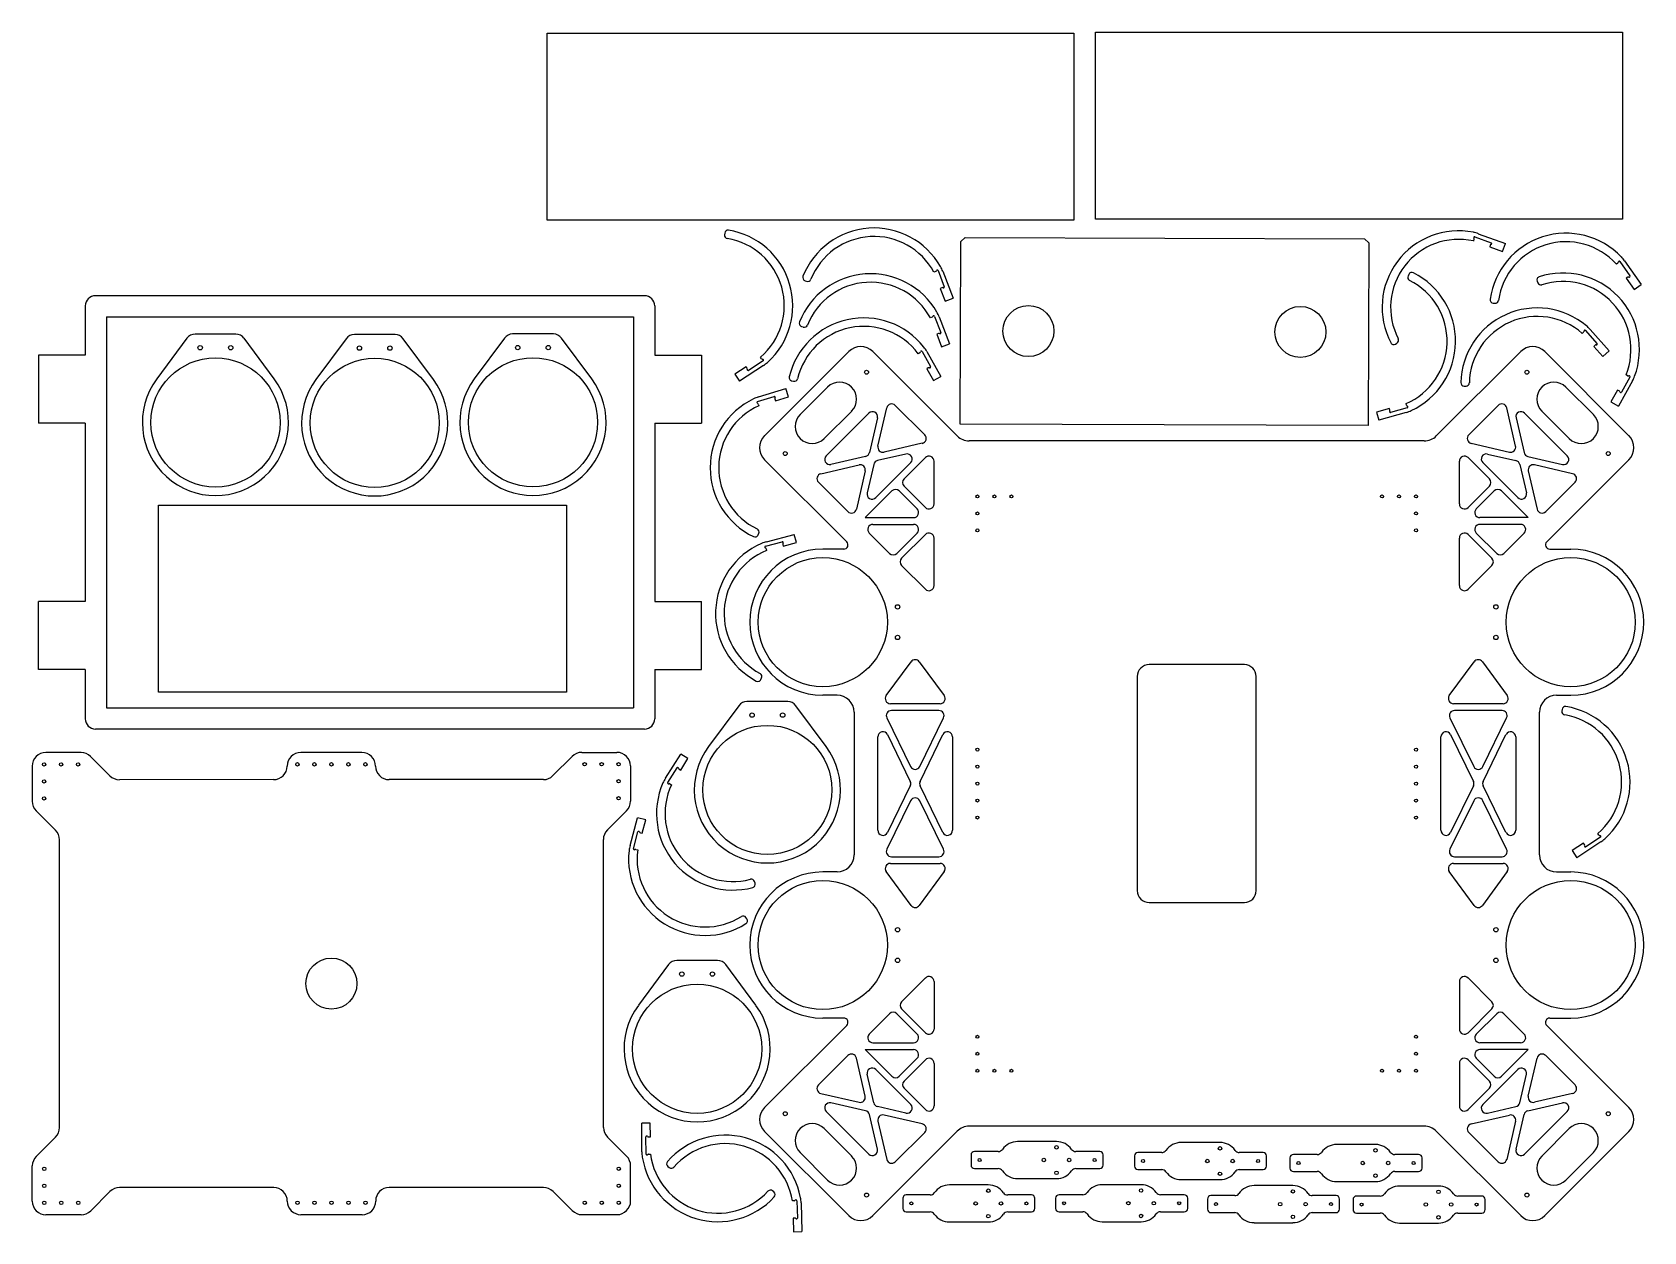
# Model space of a CAD drawing. Header units: inches. Extents: x -23.6 to 23.8, y -23.8 to 11.5.
import ezdxf

# ---------------------------------------------------------------- set-up
doc = ezdxf.new("R2010")
doc.units = ezdxf.units.IN
doc.header["$MEASUREMENT"] = 0

msp = doc.modelspace()

# ---------------------------------------------------------------- linework, layer by layer
at = {"color": 7, "linetype": 'Continuous', "lineweight": 25}
for p, q in [((-8.468, 11.472), (7.032, 11.472)), ((-8.468, 5.972), (-8.468, 11.472)), ((7.032, 11.472), (7.032, 5.972)), ((7.664, 5.997), (7.664, 11.497)), ((7.664, 11.497), (23.164, 11.497)), ((23.164, 11.497), (23.164, 5.997)), ((7.032, 5.972), (-8.468, 5.972)), ((23.164, 5.997), (7.664, 5.997)), ((-3.243, 5.587), (-3.249, 5.537)), ((3.683, -0.039), (3.701, 5.336)), ((3.826, 5.46), (3.701, 5.336)), ((3.826, 5.46), (15.576, 5.421)), ((15.701, 5.296), (15.576, 5.421)), ((15.701, 5.296), (15.683, -0.079)), ((18.798, 5.404), (18.78, 5.354)), ((18.824, 5.476), (19.303, 5.303)), ((18.926, 5.569), (19.721, 5.282)), ((19.278, 5.231), (19.26, 5.183)), ((19.636, 5.047), (19.721, 5.282)), ((19.26, 5.183), (19.636, 5.047)), ((23.093, 4.749), (23.384, 4.331)), ((23.23, 4.766), (23.712, 4.072)), ((2.962, 4.455), (2.912, 4.436)), ((3.033, 4.482), (3.216, 4.006)), ((3.17, 4.465), (3.473, 3.677)), ((16.879, 4.37), (16.858, 4.324)), ((23.03, 4.706), (22.986, 4.675)), ((23.321, 4.287), (23.279, 4.258)), ((-0.88, 4.186), (-0.832, 4.17)), ((3.144, 3.979), (3.096, 3.96)), ((3.096, 3.96), (3.239, 3.587)), ((20.655, 4.171), (20.673, 4.124)), ((23.279, 4.258), (23.507, 3.929)), ((23.507, 3.929), (23.712, 4.072)), ((-22.052, 3.445), (-22.052, 1.995)), ((-5.602, 3.745), (-21.752, 3.745)), ((-5.302, 3.445), (-5.302, 1.995)), ((3.239, 3.587), (3.473, 3.677)), ((19.364, 3.528), (19.414, 3.523)), ((-21.427, 3.12), (-5.927, 3.12)), ((-21.427, 3.12), (-21.427, -8.38)), ((-5.927, 3.12), (-5.927, -8.38)), ((2.859, 3.109), (2.809, 3.09)), ((2.93, 3.137), (3.113, 2.661)), ((3.067, 3.12), (3.37, 2.331)), ((-19.063, 2.494), (-19.951, 1.295)), ((-17.625, 2.615), (-18.822, 2.615)), ((-16.496, 1.295), (-17.383, 2.494)), ((-14.378, 2.48), (-15.266, 1.281)), ((-12.94, 2.602), (-14.137, 2.602)), ((-11.811, 1.281), (-12.699, 2.48)), ((-9.722, 2.497), (-10.61, 1.298)), ((-8.283, 2.619), (-9.481, 2.619)), ((-7.154, 1.298), (-8.042, 2.497)), ((-0.982, 2.84), (-0.935, 2.824)), ((3.042, 2.633), (2.993, 2.615)), ((2.993, 2.615), (3.137, 2.241)), ((22.022, 2.672), (21.982, 2.636)), ((22.079, 2.722), (22.416, 2.339)), ((22.214, 2.754), (22.772, 2.119)), ((-23.427, 1.995), (-23.427, -0.005)), ((-22.052, 1.995), (-23.427, 1.995)), ((-5.302, 1.995), (-3.927, 1.995)), ((-3.927, 1.995), (-3.927, -0.005)), ((-2.157, 1.892), (-2.186, 1.937)), ((-2.069, -0.374), (0.405, 2.101)), ((1.113, 2.101), (3.596, -0.383)), ((2.496, 2.065), (2.449, 2.039)), ((2.562, 2.103), (2.813, 1.659)), ((2.701, 2.106), (3.116, 1.37)), ((3.137, 2.241), (3.37, 2.331)), ((16.489, 2.323), (16.532, 2.348)), ((20.173, 2.101), (17.689, -0.383)), ((23.355, -0.374), (20.88, 2.101)), ((22.359, 2.289), (22.32, 2.255)), ((22.32, 2.255), (22.584, 1.954)), ((22.584, 1.954), (22.772, 2.119)), ((-2.611, 1.655), (-2.945, 1.435)), ((-2.945, 1.435), (-2.808, 1.226)), ((-2.102, 1.691), (-2.808, 1.226)), ((-2.583, 1.612), (-2.611, 1.655)), ((-2.115, 1.829), (-2.541, 1.548)), ((2.747, 1.621), (2.702, 1.596)), ((2.702, 1.596), (2.898, 1.247)), ((-2.251, 0.766), (-1.443, 1.012)), ((-1.37, 0.772), (-1.443, 1.012)), ((-1.264, 1.236), (-1.215, 1.227)), ((-0.216, 1.056), (-1.024, 0.247)), ((2.898, 1.247), (3.116, 1.37)), ((18.514, 1.085), (18.564, 1.086)), ((21.501, 1.056), (22.31, 0.247)), ((23.023, 0.97), (22.828, 0.621)), ((23.069, 0.945), (23.023, 0.97)), ((23.459, 1.236), (23.046, 0.499)), ((23.384, 1.352), (23.135, 0.907)), ((23.318, 1.39), (23.271, 1.416)), ((-2.278, 0.63), (-1.79, 0.779)), ((-2.255, 0.557), (-2.24, 0.506)), ((-1.768, 0.706), (-1.752, 0.656)), ((-1.752, 0.656), (-1.37, 0.772)), ((2.641, -0.347), (1.776, 0.518)), ((16.816, 0.52), (16.801, 0.572)), ((18.645, -0.347), (19.509, 0.518)), ((22.828, 0.621), (23.046, 0.499)), ((-0.317, -0.46), (0.492, 0.349)), ((0.998, 0.29), (-0.258, -0.967)), ((1.25, 0.15), (1.015, -0.871)), ((1.265, -0.678), (1.524, 0.446)), ((16.312, 0.429), (15.927, 0.318)), ((15.927, 0.318), (15.996, 0.078)), ((16.808, 0.312), (15.996, 0.078)), ((16.326, 0.379), (16.312, 0.429)), ((16.837, 0.447), (16.347, 0.306)), ((20.021, -0.678), (19.761, 0.446)), ((20.035, 0.15), (20.271, -0.871)), ((20.287, 0.29), (21.543, -0.967)), ((21.602, -0.46), (20.794, 0.349)), ((-22.052, -0.005), (-23.427, -0.005)), ((-22.052, -0.005), (-22.052, -5.255)), ((-5.302, -0.005), (-5.302, -5.255)), ((-5.302, -0.005), (-3.927, -0.005)), ((15.683, -0.079), (3.683, -0.039)), ((2.089, -0.915), (1.252, -1.108)), ((2.569, -0.599), (1.444, -0.858)), ((17.336, -0.529), (3.95, -0.529)), ((18.717, -0.599), (19.841, -0.858)), ((19.197, -0.915), (20.034, -1.108)), ((-2.069, -1.081), (0.347, -3.498)), ((-0.414, -1.492), (0.71, -1.233)), ((0.902, -0.983), (-0.118, -1.219)), ((0.89, -1.413), (0.63, -2.537)), ((1.14, -1.22), (0.946, -2.057)), ((1.199, -2.197), (2.229, -1.167)), ((2.032, -1.647), (2.66, -1.019)), ((2.916, -2.381), (2.916, -1.125)), ((18.37, -2.381), (18.37, -1.125)), ((19.254, -1.647), (18.626, -1.019)), ((20.087, -2.197), (19.057, -1.167)), ((20.146, -1.22), (20.339, -2.057)), ((20.383, -0.983), (21.404, -1.219)), ((20.396, -1.413), (20.655, -2.537)), ((21.7, -1.492), (20.576, -1.233)), ((23.355, -1.081), (20.938, -3.498)), ((-0.486, -1.745), (0.378, -2.609)), ((2.66, -2.487), (2.032, -1.859)), ((18.626, -2.487), (19.254, -1.859)), ((21.772, -1.745), (20.907, -2.609)), ((1.678, -2), (0.894, -2.784)), ((2.418, -2.528), (1.89, -2)), ((18.867, -2.528), (19.395, -2)), ((19.607, -2), (20.391, -2.784)), ((-19.898, -2.42), (-7.898, -2.42)), ((-19.898, -7.92), (-19.898, -2.42)), ((-7.898, -2.42), (-7.898, -7.92)), ((0.894, -2.784), (2.312, -2.784)), ((20.391, -2.784), (18.973, -2.784)), ((-2.261, -3.293), (-2.241, -3.247)), ((-2.014, -3.493), (-1.197, -3.278)), ((-1.133, -3.519), (-1.197, -3.278)), ((1.009, -3.24), (1.608, -3.839)), ((1.115, -2.984), (2.312, -2.984)), ((2.418, -3.24), (1.82, -3.839)), ((1.961, -3.98), (2.66, -3.282)), ((19.324, -3.98), (18.626, -3.282)), ((18.867, -3.24), (19.466, -3.839)), ((20.17, -2.984), (18.973, -2.984)), ((20.276, -3.24), (19.678, -3.839)), ((-2.046, -3.627), (-1.552, -3.497)), ((-2.026, -3.701), (-2.013, -3.753)), ((-1.533, -3.571), (-1.52, -3.621)), ((-1.52, -3.621), (-1.133, -3.519)), ((0.259, -3.711), (-0.357, -3.711)), ((2.916, -4.785), (2.916, -3.388)), ((18.37, -4.785), (18.37, -3.388)), ((21.026, -3.711), (21.643, -3.711)), ((1.961, -4.192), (2.66, -4.891)), ((19.324, -4.192), (18.626, -4.891)), ((-22.052, -5.255), (-23.427, -5.255)), ((-23.427, -7.255), (-23.427, -5.255)), ((-5.302, -5.255), (-3.927, -5.255)), ((-3.927, -7.255), (-3.927, -5.255)), ((1.509, -8.022), (2.24, -7.026)), ((2.482, -7.026), (3.212, -8.022)), ((18.073, -8.022), (18.804, -7.026)), ((19.046, -7.026), (19.776, -8.022)), ((-22.052, -7.255), (-23.427, -7.255)), ((-22.052, -7.255), (-22.052, -8.705)), ((-5.302, -7.255), (-5.302, -8.705)), ((-5.302, -7.255), (-3.927, -7.255)), ((-2.178, -7.549), (-2.157, -7.503)), ((8.893, -7.461), (8.893, -13.761)), ((12.043, -7.111), (9.243, -7.111)), ((12.393, -13.761), (12.393, -7.461)), ((-7.898, -7.92), (-19.898, -7.92)), ((0.061, -8.011), (-0.357, -8.011)), ((21.225, -8.011), (21.643, -8.011)), ((-21.427, -8.38), (-5.927, -8.38)), ((-2.828, -8.319), (-3.716, -9.518)), ((-1.39, -8.197), (-2.587, -8.197)), ((-0.261, -9.518), (-1.148, -8.319)), ((0.561, -8.511), (0.561, -12.711)), ((3.091, -8.261), (1.63, -8.261)), ((3.06, -8.461), (1.661, -8.461)), ((19.655, -8.261), (18.194, -8.261)), ((19.624, -8.461), (18.225, -8.461)), ((20.725, -12.711), (20.725, -8.511)), ((21.389, -8.43), (21.383, -8.48)), ((-5.602, -9.005), (-21.752, -9.005)), ((1.526, -8.677), (2.226, -10.108)), ((2.496, -10.108), (3.195, -8.677)), ((18.09, -8.677), (18.79, -10.108)), ((19.059, -10.108), (19.759, -8.677)), ((1.261, -11.985), (1.261, -9.237)), ((1.546, -9.171), (2.217, -10.545)), ((2.504, -10.545), (3.176, -9.171)), ((3.461, -9.237), (3.461, -11.985)), ((17.825, -11.985), (17.825, -9.237)), ((18.109, -9.171), (18.781, -10.545)), ((19.068, -10.545), (19.74, -9.171)), ((20.025, -9.237), (20.025, -11.985)), ((-22.179, -9.696), (-23.213, -9.697)), ((-21.33, -10.379), (-21.896, -9.813)), ((-13.913, -9.695), (-15.713, -9.695)), ((-8.296, -10.376), (-7.73, -9.81)), ((-7.447, -9.693), (-6.413, -9.693)), ((-4.988, -10.456), (-4.535, -9.743)), ((-4.538, -10.215), (-4.324, -9.877)), ((-4.324, -9.877), (-4.535, -9.743)), ((-23.613, -10.097), (-23.613, -11.131)), ((-6.013, -10.093), (-6.013, -11.127)), ((-4.92, -10.577), (-4.646, -10.146)), ((-4.582, -10.187), (-4.538, -10.215)), ((-16.513, -10.495), (-21.047, -10.496)), ((-8.578, -10.494), (-13.113, -10.494)), ((-4.855, -10.617), (-4.81, -10.646)), ((2.217, -10.677), (1.546, -12.051)), ((3.176, -12.051), (2.504, -10.677)), ((18.781, -10.677), (18.109, -12.051)), ((19.74, -12.051), (19.068, -10.677)), ((2.226, -11.114), (1.526, -12.545)), ((3.195, -12.545), (2.496, -11.114)), ((18.79, -11.114), (18.09, -12.545)), ((19.759, -12.545), (19.059, -11.114)), ((-23.495, -11.414), (-22.93, -11.979)), ((-6.13, -11.41), (-6.695, -11.976)), ((-6.028, -12.433), (-5.809, -11.617)), ((-5.567, -11.682), (-5.809, -11.617)), ((-5.671, -12.068), (-5.567, -11.682)), ((-22.811, -20.731), (-22.812, -12.262)), ((-6.811, -20.727), (-6.812, -12.259)), ((-5.927, -12.527), (-5.795, -12.035)), ((-5.721, -12.055), (-5.671, -12.068)), ((22.517, -12.188), (22.091, -12.469)), ((22.475, -12.125), (22.445, -12.08)), ((-5.854, -12.547), (-5.802, -12.561)), ((1.661, -12.761), (3.06, -12.761)), ((18.225, -12.761), (19.624, -12.761)), ((22.02, -12.362), (21.686, -12.582)), ((21.686, -12.582), (21.824, -12.791)), ((22.529, -12.326), (21.824, -12.791)), ((22.049, -12.405), (22.02, -12.362)), ((0.061, -13.211), (-0.357, -13.211)), ((2.24, -14.196), (1.509, -13.2)), ((1.63, -12.961), (3.091, -12.961)), ((3.212, -13.2), (2.482, -14.196)), ((18.804, -14.196), (18.073, -13.2)), ((18.194, -12.961), (19.655, -12.961)), ((19.776, -13.2), (19.046, -14.196)), ((21.225, -13.211), (21.643, -13.211)), ((-2.35, -13.541), (-2.365, -13.494)), ((9.243, -14.111), (12.043, -14.111)), ((-2.59, -14.59), (-2.618, -14.549)), ((-4.893, -15.936), (-5.781, -17.135)), ((-3.455, -15.815), (-4.652, -15.815)), ((-2.326, -17.135), (-3.214, -15.936)), ((1.961, -17.03), (2.66, -16.331)), ((2.916, -16.438), (2.916, -17.835)), ((18.37, -16.438), (18.37, -17.835)), ((19.324, -17.03), (18.626, -16.331)), ((0.259, -17.511), (-0.357, -17.511)), ((1.009, -17.982), (1.608, -17.384)), ((2.418, -17.982), (1.82, -17.384)), ((1.961, -17.242), (2.66, -17.941)), ((19.324, -17.242), (18.626, -17.941)), ((18.867, -17.982), (19.466, -17.384)), ((20.276, -17.982), (19.678, -17.384)), ((21.026, -17.511), (21.643, -17.511)), ((-2.069, -20.141), (0.347, -17.725)), ((23.355, -20.141), (20.938, -17.725)), ((1.678, -19.222), (0.894, -18.438)), ((0.894, -18.438), (2.312, -18.438)), ((1.115, -18.238), (2.312, -18.238)), ((20.17, -18.238), (18.973, -18.238)), ((20.391, -18.438), (18.973, -18.438)), ((19.607, -19.222), (20.391, -18.438)), ((-0.486, -19.478), (0.378, -18.613)), ((0.89, -19.809), (0.63, -18.685)), ((2.418, -18.694), (1.89, -19.222)), ((2.66, -18.736), (2.032, -19.363)), ((2.916, -18.842), (2.916, -20.097)), ((18.37, -18.842), (18.37, -20.097)), ((18.626, -18.736), (19.254, -19.363)), ((18.867, -18.694), (19.395, -19.222)), ((20.396, -19.809), (20.655, -18.685)), ((21.772, -19.478), (20.907, -18.613)), ((1.14, -20.002), (0.946, -19.165)), ((1.199, -19.025), (2.229, -20.055)), ((20.087, -19.025), (19.057, -20.055)), ((20.146, -20.002), (20.339, -19.165)), ((-0.414, -19.73), (0.71, -19.989)), ((2.032, -19.576), (2.66, -20.203)), ((19.254, -19.576), (18.626, -20.203)), ((21.7, -19.73), (20.576, -19.989)), ((0.998, -21.512), (-0.258, -20.256)), ((0.902, -20.239), (-0.118, -20.003)), ((1.25, -21.372), (1.015, -20.351)), ((2.089, -20.307), (1.252, -20.114)), ((2.569, -20.623), (1.444, -20.364)), ((18.717, -20.623), (19.841, -20.364)), ((19.197, -20.307), (20.034, -20.114)), ((20.035, -21.372), (20.271, -20.351)), ((20.287, -21.512), (21.543, -20.256)), ((20.383, -20.239), (21.404, -20.003)), ((-5.431, -20.604), (-5.681, -20.604)), ((-5.679, -21.449), (-5.681, -20.604)), ((-5.43, -21.004), (-5.431, -20.604)), ((-2.069, -20.848), (0.405, -23.323)), ((-0.317, -20.762), (0.492, -21.571)), ((1.113, -23.323), (3.596, -20.84)), ((1.265, -20.544), (1.524, -21.668)), ((17.336, -20.693), (3.95, -20.693)), ((20.173, -23.323), (17.689, -20.84)), ((20.021, -20.544), (19.761, -21.668)), ((21.602, -20.762), (20.794, -21.571)), ((23.355, -20.848), (20.88, -23.323)), ((-23.493, -21.579), (-22.928, -21.014)), ((-6.128, -21.576), (-6.693, -21.01)), ((-5.556, -21.514), (-5.558, -21.004)), ((-5.482, -21.004), (-5.43, -21.004)), ((2.641, -20.876), (1.776, -21.74)), ((6.517, -21.143), (5.374, -21.143)), ((11.327, -21.172), (10.183, -21.172)), ((15.9, -21.229), (14.757, -21.229)), ((18.645, -20.876), (19.509, -21.74)), ((-5.48, -21.514), (-5.427, -21.514)), ((-0.216, -22.278), (-1.024, -21.469)), ((4.003, -21.538), (4.003, -21.838)), ((4.805, -21.438), (4.103, -21.438)), ((7.788, -21.438), (7.086, -21.438)), ((7.888, -21.838), (7.888, -21.538)), ((8.813, -21.567), (8.813, -21.867)), ((9.614, -21.467), (8.913, -21.467)), ((12.597, -21.467), (11.895, -21.467)), ((12.697, -21.867), (12.697, -21.567)), ((13.386, -21.625), (13.386, -21.925)), ((14.188, -21.525), (13.486, -21.525)), ((17.171, -21.525), (16.469, -21.525)), ((17.271, -21.925), (17.271, -21.625)), ((21.501, -22.278), (22.31, -21.469)), ((-23.61, -22.897), (-23.61, -21.862)), ((-6.01, -22.893), (-6.01, -21.859)), ((-4.912, -21.876), (-4.873, -21.907)), ((4.103, -21.938), (4.805, -21.938)), ((5.374, -22.233), (6.517, -22.233)), ((7.086, -21.938), (7.788, -21.938)), ((8.913, -21.967), (9.614, -21.967)), ((10.183, -22.263), (11.327, -22.263)), ((11.895, -21.967), (12.597, -21.967)), ((13.486, -22.025), (14.188, -22.025)), ((16.469, -22.025), (17.171, -22.025)), ((-21.327, -22.613), (-21.893, -23.179)), ((-16.51, -22.495), (-21.044, -22.496)), ((-8.576, -22.494), (-13.11, -22.494)), ((-8.293, -22.611), (-7.727, -23.176)), ((-1.794, -22.627), (-1.832, -22.595)), ((2.8, -22.714), (2.098, -22.714)), ((4.512, -22.419), (3.369, -22.419)), ((5.783, -22.714), (5.081, -22.714)), ((7.294, -22.709), (6.592, -22.709)), ((9.006, -22.414), (7.862, -22.414)), ((10.276, -22.709), (9.574, -22.709)), ((11.76, -22.735), (11.058, -22.735)), ((13.472, -22.44), (12.329, -22.44)), ((14.743, -22.735), (14.041, -22.735)), ((14.757, -22.32), (15.9, -22.32)), ((16.042, -22.747), (15.34, -22.747)), ((17.754, -22.452), (16.611, -22.452)), ((19.025, -22.747), (18.323, -22.747)), ((-1.197, -22.887), (-1.251, -22.889)), ((-1.121, -22.885), (-1.105, -23.394)), ((-0.997, -22.946), (-0.971, -23.79)), ((1.998, -22.814), (1.998, -23.114)), ((2.098, -23.214), (2.8, -23.214)), ((5.081, -23.214), (5.783, -23.214)), ((5.883, -23.114), (5.883, -22.814)), ((6.492, -22.809), (6.492, -23.109)), ((6.592, -23.209), (7.294, -23.209)), ((9.574, -23.209), (10.276, -23.209)), ((10.376, -23.109), (10.376, -22.809)), ((10.958, -22.835), (10.958, -23.135)), ((14.843, -23.135), (14.843, -22.835)), ((15.24, -22.847), (15.24, -23.147)), ((19.125, -23.147), (19.125, -22.847)), ((-22.176, -23.296), (-23.21, -23.297)), ((-13.91, -23.295), (-15.71, -23.295)), ((-7.444, -23.293), (-6.41, -23.293)), ((-1.181, -23.397), (-1.233, -23.398)), ((-1.233, -23.398), (-1.221, -23.798)), ((3.369, -23.509), (4.512, -23.509)), ((7.862, -23.504), (9.006, -23.504)), ((11.058, -23.235), (11.76, -23.235)), ((12.329, -23.531), (13.472, -23.531)), ((14.041, -23.235), (14.743, -23.235)), ((15.34, -23.247), (16.042, -23.247)), ((16.611, -23.542), (17.754, -23.542)), ((18.323, -23.247), (19.025, -23.247)), ((-1.221, -23.798), (-0.971, -23.79))]:
    msp.add_line(p, q, dxfattribs=at)
for centre, radius in [((5.692, 2.704), 0.75), ((13.692, 2.678), 0.75), ((-18.223, 0.015), 1.9), ((-18.673, 2.215), 0.0642), ((-17.773, 2.215), 0.0642), ((-13.539, 0.002), 1.9), ((-13.989, 2.202), 0.0642), ((-13.089, 2.202), 0.0643), ((-8.882, 0.019), 1.9), ((-9.332, 2.219), 0.0643), ((-8.432, 2.219), 0.0642), ((0.93, 1.494), 0.058), ((20.355, 1.494), 0.058), ((-1.463, -0.899), 0.058), ((22.748, -0.899), 0.058), ((4.193, -2.161), 0.0445), ((4.693, -2.161), 0.0445), ((5.193, -2.161), 0.0445), ((16.093, -2.161), 0.0445), ((16.593, -2.161), 0.0445), ((17.093, -2.161), 0.0445), ((4.193, -2.661), 0.0445), ((17.093, -2.661), 0.0445), ((4.193, -3.161), 0.0445), ((17.093, -3.161), 0.0445), ((-0.357, -5.861), 1.9), ((21.643, -5.861), 1.9), ((1.843, -5.411), 0.0642), ((19.443, -5.411), 0.0642), ((1.843, -6.311), 0.0642), ((19.443, -6.311), 0.0643), ((-2.438, -8.597), 0.0642), ((-1.538, -8.597), 0.0642), ((-1.988, -10.797), 1.9), ((4.193, -9.611), 0.0445), ((17.093, -9.611), 0.0445), ((-23.263, -10.047), 0.05), ((-22.763, -10.046), 0.05), ((-22.263, -10.046), 0.05), ((-15.813, -10.045), 0.05), ((-15.313, -10.045), 0.05), ((-14.813, -10.045), 0.05), ((-14.313, -10.045), 0.05), ((-13.813, -10.045), 0.05), ((-7.363, -10.043), 0.05), ((-6.863, -10.043), 0.05), ((-6.363, -10.043), 0.05), ((4.193, -10.111), 0.0445), ((17.093, -10.111), 0.0445), ((-23.263, -10.547), 0.05), ((-6.363, -10.543), 0.05), ((4.193, -10.611), 0.0445), ((17.093, -10.611), 0.0445), ((-23.263, -11.047), 0.05), ((-6.363, -11.043), 0.05), ((4.193, -11.111), 0.0445), ((17.093, -11.111), 0.0445), ((4.193, -11.611), 0.0445), ((17.093, -11.611), 0.0445), ((-0.357, -15.361), 1.9), ((21.643, -15.361), 1.9), ((1.843, -14.911), 0.0642), ((19.443, -14.911), 0.0642), ((-14.811, -16.495), 0.75), ((1.843, -15.811), 0.0642), ((19.443, -15.811), 0.0642), ((-4.054, -18.415), 1.9), ((-4.504, -16.215), 0.0643), ((-3.604, -16.215), 0.0643), ((4.193, -18.061), 0.0445), ((17.093, -18.061), 0.0445), ((4.193, -18.561), 0.0445), ((17.093, -18.561), 0.0445), ((4.193, -19.061), 0.0445), ((4.693, -19.061), 0.0445), ((5.193, -19.061), 0.0445), ((16.093, -19.061), 0.0445), ((16.593, -19.061), 0.0445), ((17.093, -19.061), 0.0445), ((-1.463, -20.324), 0.058), ((22.748, -20.324), 0.058), ((6.517, -21.314), 0.0512), ((11.327, -21.343), 0.0512), ((4.253, -21.688), 0.0445), ((6.143, -21.688), 0.0512), ((6.891, -21.688), 0.0512), ((7.638, -21.688), 0.0445), ((9.063, -21.717), 0.0445), ((10.953, -21.717), 0.0512), ((11.701, -21.717), 0.0512), ((12.447, -21.717), 0.0445), ((13.636, -21.775), 0.0445), ((15.526, -21.775), 0.0512), ((15.9, -21.401), 0.0512), ((16.274, -21.775), 0.0512), ((17.021, -21.775), 0.0445), ((-23.26, -21.947), 0.05), ((-6.36, -21.943), 0.05), ((6.517, -22.062), 0.0512), ((11.327, -22.091), 0.0512), ((15.9, -22.149), 0.0512), ((-23.26, -22.447), 0.05), ((-6.36, -22.443), 0.05), ((0.93, -22.717), 0.058), ((4.512, -22.59), 0.0512), ((9.006, -22.585), 0.0512), ((13.472, -22.611), 0.0512), ((17.754, -22.623), 0.0512), ((20.355, -22.717), 0.058), ((-23.26, -22.947), 0.05), ((-22.76, -22.946), 0.05), ((-22.26, -22.946), 0.05), ((-15.81, -22.945), 0.05), ((-15.31, -22.945), 0.05), ((-14.81, -22.945), 0.05), ((-14.31, -22.945), 0.05), ((-13.81, -22.945), 0.05), ((-7.36, -22.943), 0.05), ((-6.86, -22.943), 0.05), ((-6.36, -22.943), 0.05), ((2.248, -22.964), 0.0445), ((4.138, -22.964), 0.0512), ((4.886, -22.964), 0.0512), ((5.633, -22.964), 0.0445), ((6.742, -22.959), 0.0445), ((8.632, -22.959), 0.0512), ((9.38, -22.959), 0.0512), ((10.126, -22.959), 0.0445), ((11.208, -22.985), 0.0445), ((13.098, -22.985), 0.0512), ((13.846, -22.985), 0.0512), ((14.593, -22.985), 0.0445), ((15.49, -22.997), 0.0445), ((17.38, -22.997), 0.0512), ((18.128, -22.997), 0.0512), ((18.875, -22.997), 0.0445), ((4.512, -23.338), 0.0512), ((9.006, -23.333), 0.0512), ((13.472, -23.359), 0.0512), ((17.754, -23.371), 0.0512)]:
    msp.add_circle(centre, radius, dxfattribs=at)
for centre, radius, start, end in [((1.151, 3.487), 2.25, 29.7383, 158.3379), ((-3.149, 5.525), 0.1, 173.3759, 260.6465), ((-3.143, 5.575), 0.1, 80.71, 173.3759), ((-3.491, 3.453), 2, 310.701, 80.6465), ((-3.491, 3.453), 2.25, 312.1104, 80.71), ((1.151, 3.487), 2, 28.3289, 158.2744), ((18.346, 3.402), 2.25, 78.8883, 207.4879), ((18.346, 3.402), 2, 77.4789, 207.4244), ((18.587, 4.628), 1, 70.1538, 78.8883), ((18.815, 5.453), 0.025, 70.1538, 212.1739), ((18.76, 5.418), 0.04, 340.1538, 32.1739), ((21.503, 3.333), 2.25, 43.5491, 172.1487), ((19.315, 5.218), 0.04, 108.1337, 160.1538), ((19.295, 5.279), 0.025, 288.1337, 70.1538), ((21.503, 3.333), 2, 42.1397, 172.0852), ((23.072, 4.735), 0.025, 34.8146, 176.8347), ((22.409, 4.195), 1, 34.8146, 43.5491), ((1.048, 2.141), 2.25, 29.7383, 158.3379), ((-0.847, 4.28), 0.1, 158.3379, 251.0038), ((2.947, 4.492), 0.04, 291.0038, 343.0239), ((3.009, 4.473), 0.025, 21.0038, 163.0239), ((2.236, 4.107), 1, 21.0038, 29.7383), ((16.95, 4.284), 0.1, 156.0625, 243.3331), ((16.97, 4.33), 0.1, 63.3966, 156.0625), ((16.007, 2.407), 2.25, 294.797, 63.3966), ((20.749, 4.207), 0.1, 108.0769, 200.7428), ((21.416, 2.163), 2.25, 339.4773, 108.0769), ((23.007, 4.739), 0.04, 304.8146, 356.8347), ((23.344, 4.254), 0.04, 72.7944, 124.8146), ((23.363, 4.316), 0.025, 252.7944, 34.8146), ((-0.8, 4.264), 0.1, 251.0038, 338.2744), ((1.048, 2.141), 2, 28.3289, 158.2744), ((3.159, 3.942), 0.04, 58.9836, 111.0038), ((3.192, 3.997), 0.025, 238.9836, 21.0038), ((16.007, 2.407), 2, 293.3877, 63.3331), ((20.766, 4.16), 0.1, 200.7428, 288.0134), ((21.416, 2.163), 2, 338.0679, 108.0134), ((-21.752, 3.445), 0.3, 90, 180), ((-5.602, 3.445), 0.3, 0, 90), ((20.661, 1.135), 2.25, 50.0649, 178.6645), ((19.373, 3.627), 0.1, 172.1487, 264.8146), ((19.423, 3.623), 0.1, 264.8146, 352.0852), ((0.847, 0.842), 2.25, 38.1669, 166.7665), ((-0.95, 2.935), 0.1, 158.3379, 251.0038), ((-0.902, 2.918), 0.1, 251.0038, 338.2744), ((2.845, 3.147), 0.04, 291.0038, 343.0239), ((2.907, 3.128), 0.025, 21.0038, 163.0239), ((2.134, 2.761), 1, 21.0038, 29.7383), ((20.661, 1.135), 2, 48.6556, 178.601), ((21.463, 2.093), 1, 41.3304, 50.0649), ((-18.822, 2.315), 0.3, 90, 143.4802), ((-17.625, 2.315), 0.3, 36.5198, 90), ((-14.137, 2.302), 0.3, 90, 143.4802), ((-12.94, 2.302), 0.3, 36.5198, 90), ((-9.481, 2.319), 0.3, 90, 143.4802), ((-8.283, 2.319), 0.3, 36.5198, 90), ((0.847, 0.842), 2, 36.7575, 166.703), ((3.056, 2.596), 0.04, 58.9836, 111.0038), ((3.09, 2.652), 0.025, 238.9836, 21.0038), ((16.482, 2.434), 0.1, 300.1538, 27.4244), ((21.996, 2.702), 0.04, 311.3304, 3.3506), ((22.061, 2.706), 0.025, 41.3304, 183.3506), ((0.759, 1.747), 0.5, 45, 135), ((2.476, 2.1), 0.04, 299.4324, 351.4525), ((2.541, 2.091), 0.025, 29.4324, 171.4525), ((1.83, 1.615), 1, 29.4324, 38.1669), ((16.439, 2.409), 0.1, 207.4879, 300.1538), ((20.526, 1.747), 0.5, 45, 135), ((22.385, 2.259), 0.04, 79.3103, 131.3304), ((22.398, 2.323), 0.025, 259.3103, 41.3304), ((-2.616, 1.59), 0.04, 341.3558, 33.3759), ((-2.555, 1.569), 0.025, 161.3558, 303.3759), ((-2.123, 1.914), 0.04, 213.3759, 265.396), ((-2.129, 1.849), 0.025, 303.3759, 85.396), ((-2.652, 2.526), 1, 303.3759, 312.1104), ((2.766, 1.586), 0.04, 67.4123, 119.4324), ((2.791, 1.646), 0.025, 247.4123, 29.4324), ((-18.223, 0.015), 2.15, 143.4802, 36.5198), ((-13.539, 0.002), 2.15, 143.4802, 36.5198), ((-8.882, 0.019), 2.15, 143.4802, 36.5198), ((-1.246, 1.334), 0.1, 166.7665, 259.4324), ((-1.197, 1.325), 0.1, 259.4324, 346.703), ((0.138, 0.702), 0.5, 315, 135), ((18.511, 1.185), 0.1, 178.6645, 271.3304), ((18.561, 1.186), 0.1, 271.3304, 358.601), ((21.147, 0.702), 0.5, 45, 225), ((23.337, 1.424), 0.04, 240.7428, 292.7629), ((23.363, 1.364), 0.025, 330.7428, 112.7629), ((22.587, 1.724), 1, 330.7428, 339.4773), ((-1.419, -1.318), 2.25, 115.6517, 244.2514), ((-1.419, -1.318), 2, 114.2424, 244.1878), ((-1.96, -0.191), 1, 106.9172, 115.6517), ((-2.27, 0.606), 0.025, 106.9172, 248.9374), ((-2.294, 0.546), 0.04, 16.9172, 68.9374), ((-1.782, 0.755), 0.025, 324.8971, 106.9172), ((-1.729, 0.717), 0.04, 144.8971, 196.9172), ((1.67, 0.412), 0.15, 45, 167.0054), ((16.854, 0.531), 0.04, 196.0625, 248.0827), ((16.83, 0.471), 0.025, 286.0625, 68.0827), ((19.615, 0.412), 0.15, 12.9946, 135), ((23.049, 0.91), 0.04, 8.7226, 60.7428), ((23.113, 0.92), 0.025, 188.7226, 330.7428), ((-0.671, -0.106), 0.5, 135, 315), ((1.104, 0.184), 0.15, 347.0054, 135), ((16.34, 0.33), 0.025, 144.0424, 286.0625), ((16.287, 0.368), 0.04, 324.0424, 16.0625), ((16.532, 1.272), 1, 286.0625, 294.797), ((20.181, 0.184), 0.15, 45, 192.9946), ((21.956, -0.106), 0.5, 225, 45), ((-1.716, -0.727), 0.5, 135, 225), ((2.535, -0.453), 0.15, 282.9946, 45), ((3.95, -0.029), 0.5, 225, 270), ((17.336, -0.029), 0.5, 270, 315), ((18.751, -0.453), 0.15, 135, 257.0054), ((23.001, -0.727), 0.5, 315, 45), ((0.869, -0.837), 0.15, 282.9946, 347.0054), ((1.411, -0.712), 0.15, 167.0054, 282.9946), ((2.123, -1.061), 0.15, 315, 102.9946), ((19.163, -1.061), 0.15, 77.0054, 225), ((19.875, -0.712), 0.15, 257.0054, 12.9946), ((20.417, -0.837), 0.15, 192.9946, 257.0054), ((-0.152, -1.073), 0.15, 135, 282.9946), ((0.744, -1.379), 0.15, 347.0054, 102.9946), ((1.286, -1.254), 0.15, 102.9946, 167.0054), ((2.766, -1.125), 0.15, 0, 135), ((18.52, -1.125), 0.15, 45, 180), ((20, -1.254), 0.15, 12.9946, 77.0054), ((20.542, -1.379), 0.15, 77.0054, 192.9946), ((21.437, -1.073), 0.15, 257.0054, 45), ((-0.38, -1.639), 0.15, 102.9946, 225), ((2.138, -1.753), 0.15, 135, 225), ((19.148, -1.753), 0.15, 315, 45), ((21.666, -1.639), 0.15, 315, 77.0054), ((1.093, -2.091), 0.15, 167.0054, 315), ((1.784, -2.106), 0.15, 45, 135), ((19.501, -2.106), 0.15, 45, 135), ((20.193, -2.091), 0.15, 225, 12.9946), ((0.484, -2.503), 0.15, 225, 347.0054), ((2.312, -2.634), 0.15, 270, 45), ((2.766, -2.381), 0.15, 225, 0), ((18.52, -2.381), 0.15, 180, 315), ((18.973, -2.634), 0.15, 135, 270), ((20.801, -2.503), 0.15, 192.9946, 315), ((-2.353, -3.254), 0.1, 244.2514, 336.9172), ((-2.333, -3.208), 0.1, 336.9172, 64.1878), ((1.115, -3.134), 0.15, 90, 225), ((2.312, -3.134), 0.15, 315, 90), ((2.766, -3.388), 0.15, 0, 135), ((18.52, -3.388), 0.15, 45, 180), ((18.973, -3.134), 0.15, 90, 225), ((20.17, -3.134), 0.15, 315, 90), ((-1.261, -5.606), 2.25, 113.4734, 242.0731), ((-1.261, -5.606), 2, 112.0641, 242.0095), ((-0.357, -5.861), 2.15, 90, 270), ((-1.759, -4.46), 1, 104.7389, 113.4734), ((-2.039, -3.651), 0.025, 104.7389, 246.7591), ((-2.065, -3.711), 0.04, 14.7389, 66.7591), ((-1.546, -3.522), 0.025, 322.7188, 104.7389), ((-1.494, -3.561), 0.04, 142.7188, 194.7389), ((0.259, -3.586), 0.125, 270, 45), ((21.026, -3.586), 0.125, 135, 270), ((21.643, -5.861), 2.15, 270, 90), ((1.714, -3.733), 0.15, 225, 315), ((2.067, -4.086), 0.15, 135, 225), ((19.218, -4.086), 0.15, 315, 45), ((19.572, -3.733), 0.15, 225, 315), ((2.766, -4.785), 0.15, 225, 0), ((18.52, -4.785), 0.15, 180, 315), ((2.361, -7.115), 0.15, 36.2538, 143.7462), ((18.925, -7.115), 0.15, 36.2538, 143.7462), ((-2.268, -7.506), 0.1, 242.0731, 334.7389), ((-2.247, -7.461), 0.1, 334.7389, 62.0095), ((9.243, -7.461), 0.35, 90, 180), ((12.043, -7.461), 0.35, 0, 90), ((0.061, -8.511), 0.5, 0, 90), ((1.63, -8.111), 0.15, 143.7462, 270), ((3.091, -8.111), 0.15, 270, 36.2538), ((18.194, -8.111), 0.15, 143.7462, 270), ((19.655, -8.111), 0.15, 270, 36.2538), ((21.225, -8.511), 0.5, 90, 180), ((-2.587, -8.497), 0.3, 90, 143.4802), ((-1.39, -8.497), 0.3, 36.5198, 90), ((1.661, -8.611), 0.15, 90, 206.0535), ((3.06, -8.611), 0.15, 333.9465, 90), ((18.225, -8.611), 0.15, 90, 206.0535), ((19.624, -8.611), 0.15, 333.9465, 90), ((21.482, -8.492), 0.1, 173.3759, 260.6465), ((21.488, -8.442), 0.1, 80.71, 173.3759), ((21.141, -10.564), 2.25, 312.1104, 80.71), ((-21.752, -8.705), 0.3, 180, 270), ((-5.602, -8.705), 0.3, 270, 0), ((21.141, -10.564), 2, 310.701, 80.6465), ((1.411, -9.237), 0.15, 26.0535, 180), ((3.311, -9.237), 0.15, 0, 153.9465), ((17.975, -9.237), 0.15, 26.0535, 180), ((19.875, -9.237), 0.15, 0, 153.9465), ((-23.213, -10.097), 0.4, 90.012, 180.012), ((-22.178, -10.096), 0.4, 45.012, 90.012), ((-15.713, -10.095), 0.4, 90.012, 180.012), ((-13.913, -10.095), 0.4, 0.012, 90.012), ((-7.447, -10.093), 0.4, 90.012, 135.012), ((-6.413, -10.093), 0.4, 0.012, 90.012), ((-1.988, -10.797), 2.15, 143.4802, 36.5198), ((-21.047, -10.096), 0.4, 225.012, 270.012), ((-16.513, -10.095), 0.4, 270.012, 0.012), ((-13.113, -10.094), 0.4, 180.012, 270.012), ((-8.578, -10.094), 0.4, 270.012, 315.012), ((-4.625, -10.159), 0.025, 5.568, 147.5881), ((-4.561, -10.153), 0.04, 185.568, 237.5881), ((2.361, -10.042), 0.15, 206.0535, 333.9465), ((18.925, -10.042), 0.15, 206.0535, 333.9465), ((-2.999, -11.494), 2.25, 156.3226, 284.9223), ((-4.144, -10.992), 1, 147.5881, 156.3226), ((-2.999, -11.494), 2, 154.9133, 284.8587), ((-4.899, -10.59), 0.025, 147.5881, 289.6083), ((-4.877, -10.651), 0.04, 57.5881, 109.6083), ((2.082, -10.611), 0.15, 333.9465, 26.0535), ((2.639, -10.611), 0.15, 153.9465, 206.0535), ((18.646, -10.611), 0.15, 333.9465, 26.0535), ((19.203, -10.611), 0.15, 153.9465, 206.0535), ((-23.213, -11.131), 0.4, 180.012, 225.012), ((-6.413, -11.127), 0.4, 315.012, 0.012), ((2.361, -11.18), 0.15, 26.0535, 153.9465), ((18.925, -11.18), 0.15, 26.0535, 153.9465), ((-23.212, -12.262), 0.4, 0.012, 45.012), ((-6.412, -12.259), 0.4, 135.012, 180.012), ((-5.771, -12.041), 0.025, 22.9323, 164.9524), ((-5.711, -12.016), 0.04, 202.9323, 254.9524), ((1.411, -11.985), 0.15, 180, 333.9465), ((3.311, -11.985), 0.15, 206.0535, 0), ((17.975, -11.985), 0.15, 180, 333.9465), ((19.875, -11.985), 0.15, 206.0535, 0), ((22.508, -12.103), 0.04, 213.3759, 265.396), ((22.503, -12.167), 0.025, 303.3759, 85.396), ((21.979, -11.491), 1, 303.3759, 312.1104), ((-3.82, -12.83), 2.25, 173.6869, 302.2866), ((-5.062, -12.692), 1, 164.9524, 173.6869), ((-5.903, -12.534), 0.025, 164.9524, 306.9726), ((-5.864, -12.586), 0.04, 74.9524, 126.9726), ((-3.82, -12.83), 2, 172.2776, 302.223), ((0.061, -12.711), 0.5, 270, 0), ((1.661, -12.611), 0.15, 153.9465, 270), ((3.06, -12.611), 0.15, 270, 26.0535), ((18.225, -12.611), 0.15, 153.9465, 270), ((19.624, -12.611), 0.15, 270, 26.0535), ((21.225, -12.711), 0.5, 180, 270), ((22.015, -12.427), 0.04, 341.3558, 33.3759), ((22.077, -12.448), 0.025, 161.3558, 303.3759), ((-0.357, -15.361), 2.15, 90, 270), ((1.63, -13.111), 0.15, 90, 216.2538), ((3.091, -13.111), 0.15, 323.7462, 90), ((18.194, -13.111), 0.15, 90, 216.2538), ((19.655, -13.111), 0.15, 323.7462, 90), ((21.643, -15.361), 2.15, 270, 90), ((-2.46, -13.524), 0.1, 17.5881, 104.8587), ((-2.445, -13.572), 0.1, 284.9223, 17.5881), ((2.361, -14.107), 0.15, 216.2538, 323.7462), ((9.243, -13.761), 0.35, 180, 270), ((12.043, -13.761), 0.35, 270, 0), ((18.925, -14.107), 0.15, 216.2538, 323.7462), ((-2.7, -14.606), 0.1, 34.9524, 122.223), ((-2.671, -14.647), 0.1, 302.2866, 34.9524), ((-4.652, -16.115), 0.3, 90, 143.4802), ((-3.455, -16.115), 0.3, 36.5198, 90), ((2.766, -16.438), 0.15, 0, 135), ((18.52, -16.438), 0.15, 45, 180), ((2.067, -17.136), 0.15, 135, 225), ((19.218, -17.136), 0.15, 315, 45), ((-4.054, -18.415), 2.15, 143.4802, 36.5198), ((0.259, -17.636), 0.125, 315, 90), ((1.714, -17.49), 0.15, 45, 135), ((19.572, -17.49), 0.15, 45, 135), ((21.026, -17.636), 0.125, 90, 225), ((1.115, -18.088), 0.15, 135, 270), ((2.312, -18.088), 0.15, 270, 45), ((2.766, -17.835), 0.15, 225, 0), ((18.52, -17.835), 0.15, 180, 315), ((18.973, -18.088), 0.15, 135, 270), ((20.17, -18.088), 0.15, 270, 45), ((2.312, -18.588), 0.15, 315, 90), ((18.973, -18.588), 0.15, 90, 225), ((0.484, -18.719), 0.15, 12.9946, 135), ((2.766, -18.842), 0.15, 0, 135), ((18.52, -18.842), 0.15, 45, 180), ((20.801, -18.719), 0.15, 45, 167.0054), ((1.093, -19.131), 0.15, 45, 192.9946), ((1.784, -19.116), 0.15, 225, 315), ((2.138, -19.47), 0.15, 135, 225), ((19.148, -19.47), 0.15, 315, 45), ((19.501, -19.116), 0.15, 225, 315), ((20.193, -19.131), 0.15, 347.0054, 135), ((-0.38, -19.584), 0.15, 135, 257.0054), ((0.744, -19.843), 0.15, 257.0054, 12.9946), ((20.542, -19.843), 0.15, 167.0054, 282.9946), ((21.666, -19.584), 0.15, 282.9946, 45), ((-1.716, -20.495), 0.5, 135, 225), ((-0.152, -20.15), 0.15, 77.0054, 225), ((0.869, -20.385), 0.15, 12.9946, 77.0054), ((1.286, -19.968), 0.15, 192.9946, 257.0054), ((1.411, -20.51), 0.15, 77.0054, 192.9946), ((2.123, -20.161), 0.15, 257.0054, 45), ((2.766, -20.097), 0.15, 225, 0), ((18.52, -20.097), 0.15, 180, 315), ((19.163, -20.161), 0.15, 135, 282.9946), ((19.875, -20.51), 0.15, 347.0054, 102.9946), ((20, -19.968), 0.15, 282.9946, 347.0054), ((20.417, -20.385), 0.15, 102.9946, 167.0054), ((21.437, -20.15), 0.15, 315, 102.9946), ((23.001, -20.495), 0.5, 315, 45), ((-23.211, -20.731), 0.4, 315.012, 0.012), ((-6.411, -20.727), 0.4, 180.012, 225.012), ((-0.671, -21.116), 0.5, 45, 225), ((2.535, -20.77), 0.15, 315, 77.0054), ((3.95, -21.193), 0.5, 90, 135), ((17.336, -21.193), 0.5, 45, 90), ((18.751, -20.77), 0.15, 102.9946, 225), ((21.956, -21.116), 0.5, 315, 135), ((-5.533, -21.004), 0.025, 38.1726, 180.1927), ((-5.482, -20.964), 0.04, 218.1726, 270.1927), ((-3.225, -23.205), 2.25, 10.5046, 139.1043), ((-3.225, -23.205), 2, 9.0953, 139.0407), ((5.374, -21.688), 0.545, 90, 144.8786), ((6.517, -21.688), 0.545, 35.1214, 90), ((10.183, -21.717), 0.545, 90, 144.8786), ((11.327, -21.717), 0.545, 35.1214, 90), ((14.757, -21.775), 0.545, 90, 144.8786), ((15.9, -21.775), 0.545, 35.1214, 90), ((-23.21, -21.862), 0.4, 135.012, 180.012), ((-6.41, -21.859), 0.4, 0.012, 45.012), ((-4.679, -21.446), 1, 180.1927, 188.9272), ((-3.444, -21.252), 2.25, 188.9272, 317.5269), ((-5.531, -21.514), 0.025, 180.1927, 322.2129), ((-5.48, -21.554), 0.04, 90.1927, 142.2129), ((-3.444, -21.252), 2, 187.5179, 317.4633), ((-4.851, -21.797), 0.1, 139.1043, 231.7701), ((0.138, -21.924), 0.5, 225, 45), ((1.104, -21.406), 0.15, 225, 12.9946), ((1.67, -21.634), 0.15, 192.9946, 315), ((4.103, -21.538), 0.1, 90, 180), ((4.805, -21.288), 0.15, 270, 324.8786), ((7.086, -21.288), 0.15, 215.1214, 270), ((7.788, -21.538), 0.1, 360, 90), ((8.913, -21.567), 0.1, 90, 180), ((9.614, -21.317), 0.15, 270, 324.8786), ((11.895, -21.317), 0.15, 215.1214, 270), ((12.597, -21.567), 0.1, 0, 90), ((13.486, -21.625), 0.1, 90, 180), ((14.188, -21.375), 0.15, 270, 324.8786), ((16.469, -21.375), 0.15, 215.1214, 270), ((17.171, -21.625), 0.1, 360, 90), ((19.615, -21.634), 0.15, 225, 347.0054), ((20.181, -21.406), 0.15, 167.0054, 315), ((21.147, -21.924), 0.5, 135, 315), ((-4.811, -21.828), 0.1, 231.7701, 319.0407), ((4.103, -21.838), 0.1, 180, 270), ((4.805, -22.088), 0.15, 35.1214, 90), ((5.374, -21.688), 0.545, 215.1214, 270), ((6.517, -21.688), 0.545, 270, 324.8786), ((7.086, -22.088), 0.15, 90, 144.8786), ((7.788, -21.838), 0.1, 270, 360), ((8.913, -21.867), 0.1, 180, 270), ((9.614, -22.117), 0.15, 35.1214, 90), ((10.183, -21.717), 0.545, 215.1214, 270), ((11.327, -21.717), 0.545, 270, 324.8786), ((11.895, -22.117), 0.15, 90, 144.8786), ((12.597, -21.867), 0.1, 270, 360), ((13.486, -21.925), 0.1, 180, 270), ((14.188, -22.175), 0.15, 35.1214, 90), ((14.757, -21.775), 0.545, 215.1214, 270), ((15.9, -21.775), 0.545, 270, 324.8786), ((16.469, -22.175), 0.15, 90, 144.8786), ((17.171, -21.925), 0.1, 270, 360), ((-21.044, -22.896), 0.4, 90.012, 135.012), ((-16.51, -22.895), 0.4, 0.012, 90.012), ((-13.11, -22.894), 0.4, 90.012, 180.012), ((-8.576, -22.894), 0.4, 45.012, 90.012), ((-1.896, -22.672), 0.1, 50.1927, 137.4633), ((-1.858, -22.704), 0.1, 317.5269, 50.1927), ((2.098, -22.814), 0.1, 90, 180), ((2.8, -22.564), 0.15, 270, 324.8786), ((3.369, -22.964), 0.545, 90, 144.8786), ((4.512, -22.964), 0.545, 35.1214, 90), ((5.081, -22.564), 0.15, 215.1214, 270), ((5.783, -22.814), 0.1, 360, 90), ((6.592, -22.809), 0.1, 90, 180), ((7.294, -22.559), 0.15, 270, 324.8786), ((7.862, -22.959), 0.545, 90, 144.8786), ((9.006, -22.959), 0.545, 35.1214, 90), ((9.574, -22.559), 0.15, 215.1214, 270), ((10.276, -22.809), 0.1, 360, 90), ((11.058, -22.835), 0.1, 90, 180), ((11.76, -22.585), 0.15, 270, 324.8786), ((12.329, -22.985), 0.545, 90, 144.8786), ((13.472, -22.985), 0.545, 35.1214, 90), ((14.041, -22.585), 0.15, 215.1214, 270), ((14.743, -22.835), 0.1, 0, 90), ((15.34, -22.847), 0.1, 90, 180), ((16.042, -22.597), 0.15, 270, 324.8786), ((16.611, -22.997), 0.545, 90, 144.8786), ((17.754, -22.997), 0.545, 35.1214, 90), ((18.323, -22.597), 0.15, 215.1214, 270), ((19.025, -22.847), 0.1, 0, 90), ((-23.21, -22.897), 0.4, 180.012, 270.012), ((-22.176, -22.896), 0.4, 270.012, 315.012), ((-15.71, -22.895), 0.4, 180.012, 270.012), ((-13.91, -22.895), 0.4, 270.012, 0.012), ((-7.444, -22.893), 0.4, 225.012, 270.012), ((-6.41, -22.893), 0.4, 270.012, 0.012), ((-1.198, -22.847), 0.04, 271.7701, 323.7903), ((-1.146, -22.885), 0.025, 1.7701, 143.7903), ((-1.996, -22.977), 1, 1.7701, 10.5046), ((2.098, -23.114), 0.1, 180, 270), ((2.8, -23.364), 0.15, 35.1214, 90), ((5.081, -23.364), 0.15, 90, 144.8786), ((5.783, -23.114), 0.1, 270, 360), ((6.592, -23.109), 0.1, 180, 270), ((7.294, -23.359), 0.15, 35.1214, 90), ((9.574, -23.359), 0.15, 90, 144.8786), ((10.276, -23.109), 0.1, 270, 360), ((11.058, -23.135), 0.1, 180, 270), ((14.743, -23.135), 0.1, 270, 0), ((15.34, -23.147), 0.1, 180, 270), ((19.025, -23.147), 0.1, 270, 360), ((-1.18, -23.437), 0.04, 39.75, 91.7701), ((-1.13, -23.395), 0.025, 219.75, 1.7701), ((0.759, -22.97), 0.5, 225, 315), ((3.369, -22.964), 0.545, 215.1214, 270), ((4.512, -22.964), 0.545, 270, 324.8786), ((7.862, -22.959), 0.545, 215.1214, 270), ((9.006, -22.959), 0.545, 270, 324.8786), ((11.76, -23.385), 0.15, 35.1214, 90), ((12.329, -22.985), 0.545, 215.1214, 270), ((13.472, -22.985), 0.545, 270, 324.8786), ((14.041, -23.385), 0.15, 90, 144.8786), ((16.042, -23.397), 0.15, 35.1214, 90), ((16.611, -22.997), 0.545, 215.1214, 270), ((17.754, -22.997), 0.545, 270, 324.8786), ((18.323, -23.397), 0.15, 90, 144.8786), ((20.526, -22.97), 0.5, 225, 315)]:
    msp.add_arc(centre, radius, start, end, dxfattribs=at)

doc.saveas('drawing.dxf')
